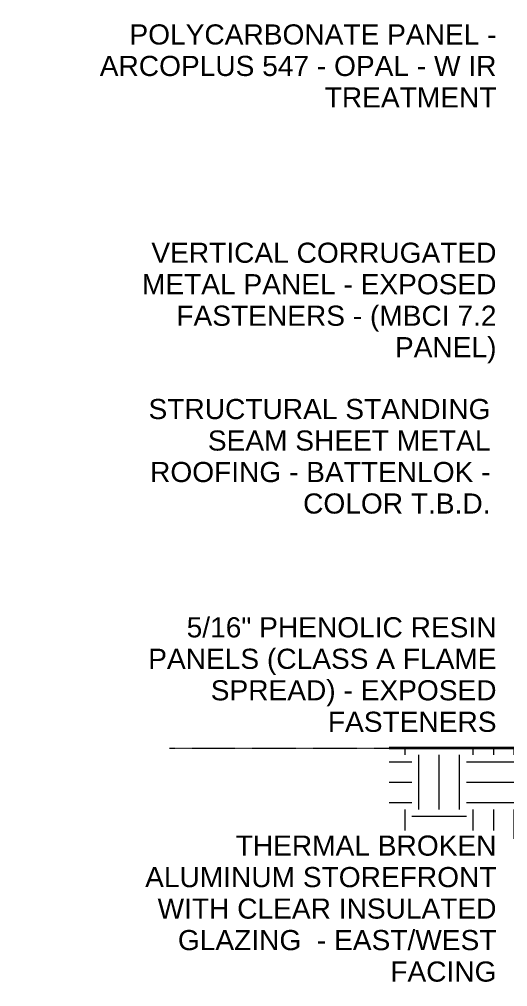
# Model space of a CAD drawing. Header units: inches. Extents: x 20230 to 40520, y -638 to 835.
# Drawn here: x 20230 to 20659, y -210 to 641 of the extents above; entities that cross this region are included whole.
import ezdxf

# ---------------------------------------------------------------- set-up
doc = ezdxf.new("R2010")
doc.units = ezdxf.units.IN
doc.header["$MEASUREMENT"] = 0
doc.linetypes.add('Grid Line 1_2_', pattern=[0.875, 0.5, -0.125, 0.125, -0.125])
for name, color, linetype, lineweight in [('A-ANNO-KEYN', 231, 'Continuous', 9), ('A-FLOR-LEVL', 51, 'Continuous', 9), ('C-TOPO', 7, 'Continuous', 9)]:
    doc.layers.add(name, color=color, linetype=linetype, lineweight=lineweight)
doc.styles.add('Arial_2', font='arial.ttf', dxfattribs={"height": 17.703593})

msp = doc.modelspace()

# ---------------------------------------------------------------- hatches: boundary and pattern name
at = {"layer": 'C-TOPO'}
h = msp.add_hatch(dxfattribs=at)
h.set_pattern_fill('FP_12', color=256, style=0, pattern_type=2)
h.set_pattern_definition([(0, (22782.816, 0), (48, 48), [48, -48]), (0, (22782.816, 18), (48, 48), [48, -48]), (0, (22782.816, 36), (48, 48), [48, -48]), (90, (22788.816, 42), (-48, 48), [48, -48]), (90, (22806.816, 42), (-48, 48), [48, -48]), (90, (22824.816, 42), (-48, 48), [48, -48])])
h.paths.add_polyline_path([(23034, -79.68), (23034, 0), (20555.04, 0), (20555.04, -79.68), (23032.45, -79.68)], flags=0)

# ---------------------------------------------------------------- linework, layer by layer
at = {"layer": 'A-FLOR-LEVL', "linetype": 'Grid Line 1_2_'}
msp.add_line((20361.6, 0), (23817.88, 0), dxfattribs=at)
at = {"layer": 'C-TOPO', "lineweight": 35}
msp.add_line((21475.94, 0), (20555.04, 0), dxfattribs=at)
at = {"layer": 'C-TOPO'}
msp.add_line((21475.94, 0), (20555.04, 0), dxfattribs=at)

# ---------------------------------------------------------------- texts
at = {"layer": 'A-ANNO-KEYN', "char_height": 17.7036, "attachment_point": 3, "line_spacing_factor": 0.938532, "style": 'Arial_2', "bg_fill": 3, "box_fill_scale": 1.25, "bg_fill_color": 0, "bg_fill_transparency": 0}
for s, insert, width in [('POLYCARBONATE PANEL -\\PARCOPLUS 547 - OPAL - W IR\\PTREATMENT', (20649.32, 636.56), 415.368), ('VERTICAL CORRUGATED\\PMETAL PANEL - EXPOSED\\PFASTENERS - (MBCI 7.2\\PPANEL)', (20649.32, 444.56), 371.304), ('STRUCTURAL STANDING\\PSEAM SHEET METAL\\PROOFING - BATTENLOK -\\PCOLOR T.B.D.', (20644.07, 307.08), 357.48), ('5/16" PHENOLIC RESIN\\PPANELS (CLASS A FLAME\\PSPREAD) - EXPOSED\\PFASTENERS', (20649.38, 115.08), 359.208)]:
    msp.add_mtext(s, dxfattribs=dict(at, insert=insert, width=width))

# ---------------------------------------------------------------- next in the draw order: texts
at = {"layer": 'A-ANNO-KEYN', "insert": (20649.32, -76.92), "char_height": 17.7036, "width": 367.2, "attachment_point": 3, "line_spacing_factor": 0.938532, "style": 'Arial_2', "bg_fill": 3, "box_fill_scale": 1.25, "bg_fill_color": 0, "bg_fill_transparency": 0}
msp.add_mtext('THERMAL BROKEN\\PALUMINUM STOREFRONT\\PWITH CLEAR INSULATED\\PGLAZING  - EAST/WEST\\PFACING', dxfattribs=at)

doc.saveas('drawing.dxf')
